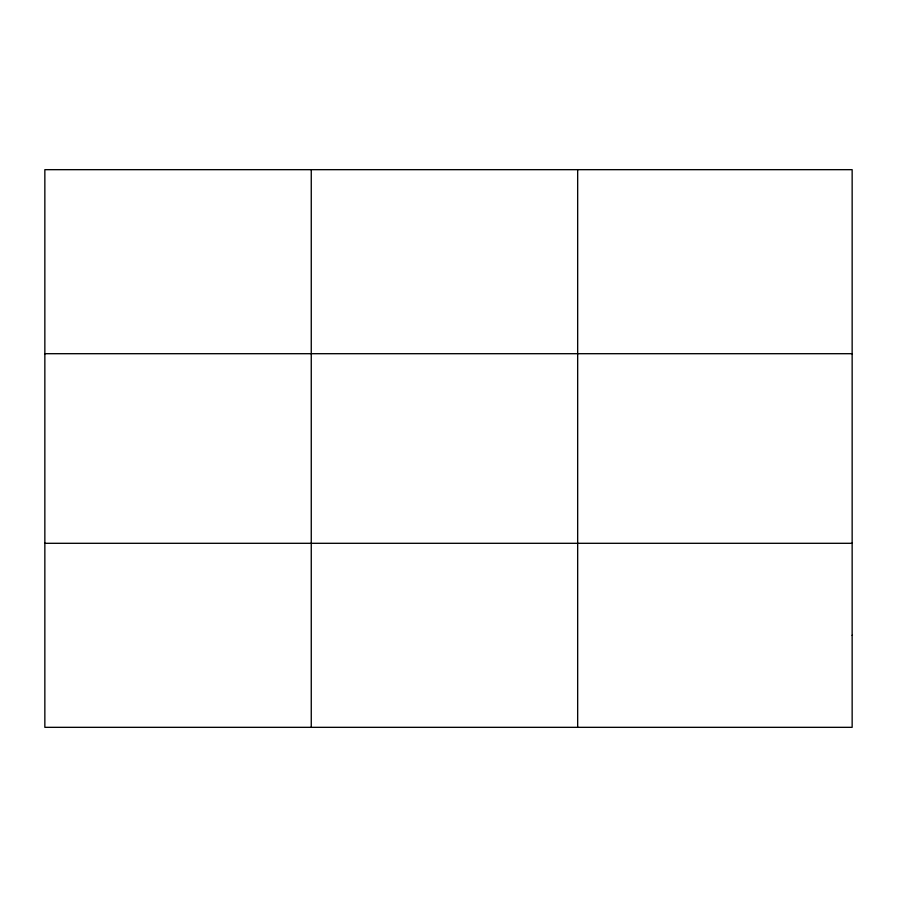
<?xml version="1.0" encoding="UTF-8"?>
<svg xmlns="http://www.w3.org/2000/svg" width="897" height="897" viewBox="0 0 897 897"><rect width="100%" height="100%" fill="white"/><g stroke="black" fill="none" stroke-linecap="round" stroke-linejoin="round"><path stroke-width="1.35" d="M311.259 727.332L311.259 169.668M577.668 727.332L577.668 169.668M44.85 353.698L852.15 353.698M44.85 543.302L852.15 543.302M852.15 635.311L852.15 727.332L44.85 727.332L44.85 169.668L852.15 169.668L852.15 635.311"/></g></svg>
